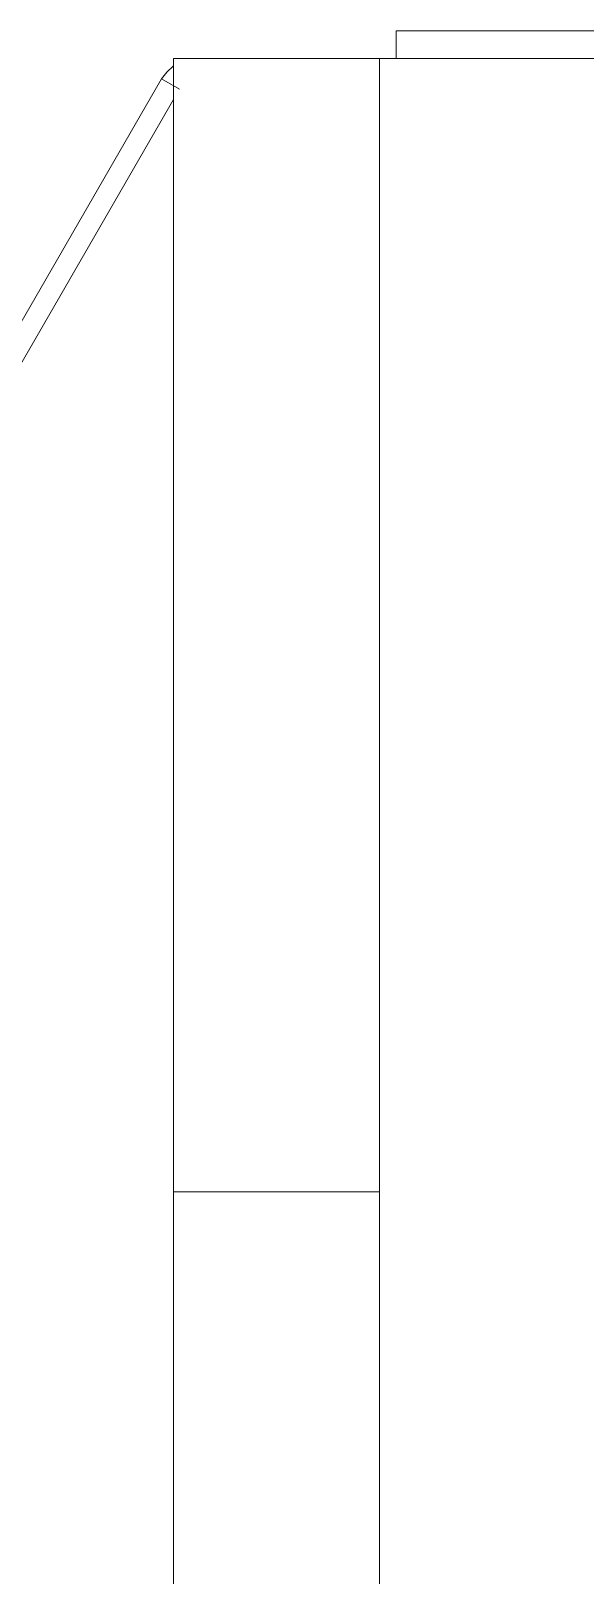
# Model space of a CAD drawing. Header units: centimetres. Extents: x 710 to 12582, y -437 to 1921.
# Drawn here: x 3523.95 to 3527.34, y 177.49 to 186.93 of the extents above; entities that cross this region are included whole.
import ezdxf

# ---------------------------------------------------------------- set-up
doc = ezdxf.new("R2010")
doc.units = ezdxf.units.CM
doc.layers.add('G-IMPT', color=7, linetype='Continuous', lineweight=9)
doc.layers.add('M-EQPM', color=7, linetype='Continuous', lineweight=9)

# ---------------------------------------------------------------- blocks, each defined once
blk = doc.blocks.new('EQ-01-014 - EQ-01-014_dwg_Agrupar_469-1513654-Sección 4')
at = {"layer": 'G-IMPT'}
for p, q in [((3526.1813, 186.9277), (3526.1813, 186.7597)), ((3526.1813, 186.9277), (3528.4997, 186.9277)), ((3526.1813, 186.7597), (3526.1813, 186.9277)), ((3528.4997, 186.9277), (3526.1813, 186.9277)), ((3528.6005, 186.7597), (3526.0805, 186.7597)), ((3526.0805, 186.7597), (3528.6005, 186.7597)), ((3524.7478, 186.6337), (3524.7787, 186.6763)), ((3524.7787, 186.6763), (3524.7478, 186.6337)), ((3524.8179, 186.7116), (3524.7787, 186.6763)), ((3524.7787, 186.6763), (3524.8179, 186.7116)), ((3523.8506, 185.0797), (3524.7478, 186.6337)), ((3524.7478, 186.6337), (3523.8506, 185.0797)), ((3523.8506, 185.0797), (3524.7478, 186.6337)), ((3524.7478, 186.6337), (3524.8569, 186.5707)), ((3524.8205, 186.5077), (3523.8506, 184.8277)), ((3524.8205, 186.5077), (3523.8506, 184.8277)), ((3524.8205, 186.5077), (3523.8506, 184.8277))]:
    blk.add_line(p, q, dxfattribs=at)
at = {"layer": 'G-IMPT', "flags": 128}
for points in [[(3526.1813, 186.7597), (3526.1813, 186.9277), (3528.4997, 186.9277), (3528.4997, 186.7597)], [(3526.0805, 186.7597), (3528.6005, 186.7597), (3528.6005, 94.42)]]:
    blk.add_lwpolyline(points, dxfattribs=at)
blk = doc.blocks.new('EQ-01-014 - EQ-01-014_dwg_Agrupar_270-1513655-Sección 4')
at = {"layer": 'G-IMPT'}
for p, q in [((3524.8205, 179.8297), (3524.8205, 186.7597)), ((3526.0805, 186.7597), (3524.8205, 186.7597)), ((3524.8205, 179.8297), (3524.8205, 186.7597)), ((3526.0805, 186.7597), (3524.8205, 186.7597)), ((3526.0805, 186.7597), (3526.0805, 179.8297)), ((3524.8205, 166.8097), (3524.8205, 179.8297)), ((3524.8205, 179.8297), (3526.0805, 179.8297)), ((3526.0805, 166.8097), (3526.0805, 179.8297))]:
    blk.add_line(p, q, dxfattribs=at)
at = {"layer": 'G-IMPT', "flags": 128}
for points in [[(3526.0805, 186.7597), (3526.0805, 179.8297), (3526.0805, 186.7597), (3524.8205, 186.7597), (3524.8205, 179.8297), (3526.0805, 179.8297)], [(3526.0805, 179.8297), (3526.0805, 166.8097), (3524.8205, 166.8097), (3524.8205, 179.8297)], [(3524.8205, 166.8097), (3524.8205, 179.8297), (3526.0805, 179.8297), (3526.0805, 166.8097)]]:
    blk.add_lwpolyline(points, dxfattribs=at)
blk = doc.blocks.new('EQ-01-014 - EQ-01-014_dwg_037_BAADER142_dwg-1513658-Sección 4')
for name in ['EQ-01-014 - EQ-01-014_dwg_Agrupar_469-1513654-Sección 4', 'EQ-01-014 - EQ-01-014_dwg_Agrupar_270-1513655-Sección 4']:
    blk.add_blockref(name, (0, 0))
blk = doc.blocks.new('EQ-01-014 - EQ-01-014_dwg-1513439-Sección 4')
blk.add_blockref('EQ-01-014 - EQ-01-014_dwg_037_BAADER142_dwg-1513658-Sección 4', (0, 0))
blk = doc.blocks.new('EQ-01-014 - EQ-01-014-1494185-Sección 4')
blk.add_blockref('EQ-01-014 - EQ-01-014_dwg-1513439-Sección 4', (0, 0))
blk = doc.blocks.new('PQ_RVR_MEP-01_ZZ_ZZ_MO_T_A_rvt-1-Sección 4')
at = {"layer": 'M-EQPM', "color": 136, "lineweight": 9, "true_color": 0x007f7f}
blk.add_blockref('EQ-01-014 - EQ-01-014-1494185-Sección 4', (0, 0), dxfattribs=at)

msp = doc.modelspace()

# ---------------------------------------------------------------- block references
at = {"lineweight": 5}
msp.add_blockref('PQ_RVR_MEP-01_ZZ_ZZ_MO_T_A_rvt-1-Sección 4', (0, 0), dxfattribs=at)

doc.saveas('drawing.dxf')
